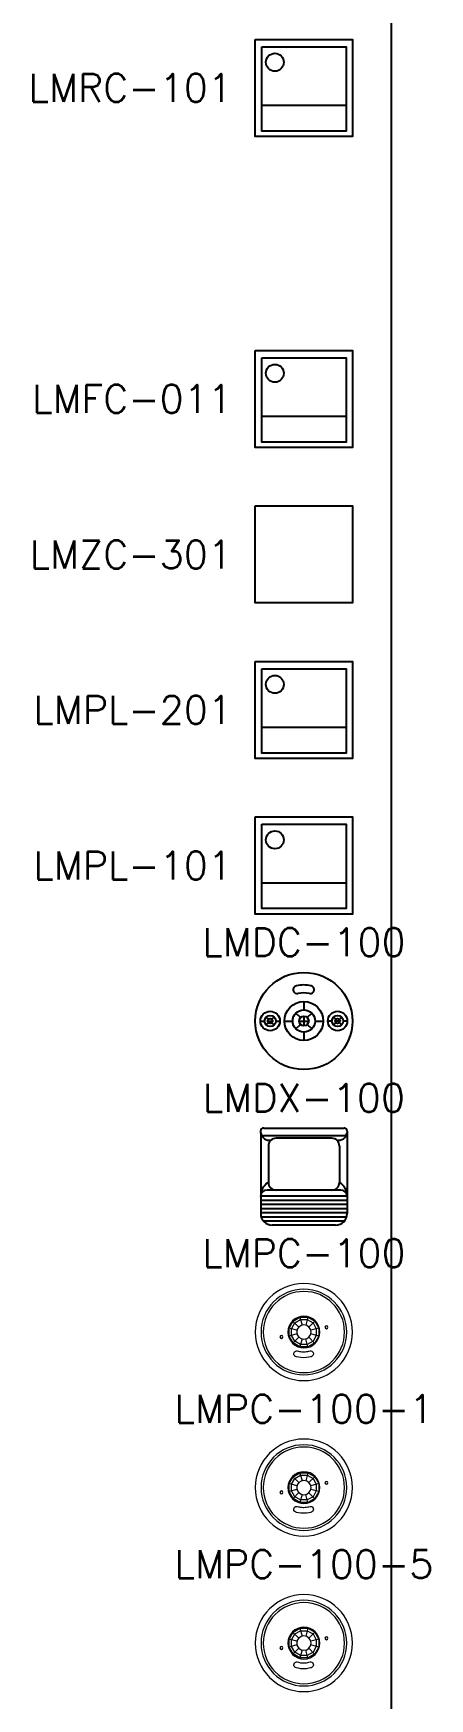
# Model space of a CAD drawing. Header units: inches. Extents: x -312 to 59, y -182 to 37.
# Drawn here: x -202.07 to -198.69, y -88.42 to -74.18 of the extents above; entities that cross this region are included whole.
import ezdxf

# ---------------------------------------------------------------- set-up
doc = ezdxf.new("R2010")
doc.units = ezdxf.units.IN
doc.header["$MEASUREMENT"] = 0
doc.set_wipeout_variables(frame=1)
doc.styles.add('ROMANS', font='ROMANS.shx')

# ---------------------------------------------------------------- blocks, each defined once
blk = doc.blocks.new('LMRC-101')
at = {"insert": (-0.615, 0), "char_height": 0.24, "width": 5.724, "attachment_point": 6, "style": 'ROMANS'}
blk.add_mtext('LMRC-101', dxfattribs=at)
blk.add_wipeout([(-0.415, 0.415), (0.415, 0.415), (0.415, -0.415), (-0.415, -0.415)])
blk.add_line((0.362, -0.15), (-0.359, -0.15))
for points in [[(-0.415, 0.415), (0.415, 0.415), (0.415, -0.415), (-0.415, -0.415)], [(-0.359, 0.352), (0.362, 0.352), (0.362, -0.369), (-0.359, -0.369)]]:
    blk.add_lwpolyline(points, close=True)
blk.add_circle((-0.248, 0.219), 0.0765)
blk = doc.blocks.new('LMFC-011')
at = {"insert": (-0.615, 0), "char_height": 0.24, "width": 5.724, "attachment_point": 6, "style": 'ROMANS'}
blk.add_mtext('LMFC-011', dxfattribs=at)
blk.add_wipeout([(-0.415, 0.415), (0.415, 0.415), (0.415, -0.415), (-0.415, -0.415)])
blk.add_line((0.362, -0.15), (-0.359, -0.15))
for points in [[(-0.415, 0.415), (0.415, 0.415), (0.415, -0.415), (-0.415, -0.415)], [(-0.359, 0.352), (0.362, 0.352), (0.362, -0.369), (-0.359, -0.369)]]:
    blk.add_lwpolyline(points, close=True)
blk.add_circle((-0.248, 0.219), 0.0765)
blk = doc.blocks.new('LMPL-201')
at = {"insert": (-0.615, 0), "char_height": 0.24, "width": 5.724, "attachment_point": 6, "style": 'ROMANS'}
blk.add_mtext('LMPL-201', dxfattribs=at)
blk.add_wipeout([(-0.415, 0.415), (0.415, 0.415), (0.415, -0.415), (-0.415, -0.415)])
blk.add_line((0.362, -0.15), (-0.359, -0.15))
for points in [[(-0.415, 0.415), (0.415, 0.415), (0.415, -0.415), (-0.415, -0.415)], [(-0.359, 0.352), (0.362, 0.352), (0.362, -0.369), (-0.359, -0.369)]]:
    blk.add_lwpolyline(points, close=True)
blk.add_circle((-0.248, 0.219), 0.0765)
blk = doc.blocks.new('LMPL-101')
at = {"insert": (-0.615, 0), "char_height": 0.24, "width": 5.724, "attachment_point": 6, "style": 'ROMANS'}
blk.add_mtext('LMPL-101', dxfattribs=at)
blk.add_wipeout([(-0.415, 0.415), (0.415, 0.415), (0.415, -0.415), (-0.415, -0.415)])
blk.add_line((0.362, -0.15), (-0.359, -0.15))
for points in [[(-0.415, 0.415), (0.415, 0.415), (0.415, -0.415), (-0.415, -0.415)], [(-0.359, 0.352), (0.362, 0.352), (0.362, -0.369), (-0.359, -0.369)]]:
    blk.add_lwpolyline(points, close=True)
blk.add_circle((-0.248, 0.219), 0.0765)
blk = doc.blocks.new('LMZC-301')
at = {"insert": (-0.615, 0), "char_height": 0.24, "width": 5.724, "attachment_point": 6, "style": 'ROMANS'}
blk.add_mtext('LMZC-301', dxfattribs=at)
blk.add_wipeout([(-0.415, 0.415), (0.415, 0.415), (0.415, -0.415), (-0.415, -0.415)])
blk.add_lwpolyline([(-0.415, 0.415), (0.415, 0.415), (0.415, -0.415), (-0.415, -0.415)], close=True)
blk = doc.blocks.new('LMDC-100')
at = {"insert": (0, 0.674), "char_height": 0.24, "width": 5.724, "attachment_point": 5, "style": 'ROMANS'}
blk.add_mtext('LMDC-100', dxfattribs=at)
blk.add_wipeout([(-0.415, 0.415), (0.415, 0.415), (0.415, -0.415), (-0.415, -0.415)])
for p, q in [((0, 0.166), (0, 0.096)), ((-0.372, 0), (-0.336, 0)), ((-0.303, 0.015), (-0.322, 0.034)), ((-0.309, 0), (-0.268, 0)), ((-0.274, 0.015), (-0.255, 0.034)), ((-0.241, 0), (-0.205, 0)), ((-0.166, 0), (-0.096, 0)), ((-0.029, 0.029), (-0.068, 0.068)), ((-0.041, 0), (0.041, 0)), ((0, 0.041), (0, -0.041)), ((0.029, 0.029), (0.068, 0.068)), ((0.096, 0), (0.166, 0)), ((0.241, 0), (0.205, 0)), ((0.274, 0.015), (0.255, 0.034)), ((0.309, 0), (0.268, 0)), ((0.303, 0.015), (0.322, 0.034)), ((0.372, 0), (0.336, 0)), ((-0.322, -0.034), (-0.303, -0.015)), ((-0.255, -0.034), (-0.274, -0.015)), ((-0.068, -0.068), (-0.029, -0.029)), ((0, -0.096), (0, -0.166)), ((0.068, -0.068), (0.029, -0.029)), ((0.255, -0.034), (0.274, -0.015)), ((0.322, -0.034), (0.303, -0.015))]:
    blk.add_line(p, q)
for centre, radius in [((0, 0), 0.415), ((0, 0), 0.166), ((-0.288, 0), 0.0831), ((-0.288, 0), 0.0479), ((-0.288, 0), 0.0206), ((0, 0), 0.0957), ((0, 0), 0.0411), ((0.288, 0), 0.0831), ((0.288, 0), 0.0479), ((0.288, 0), 0.0206)]:
    blk.add_circle(centre, radius)
for centre, radius, start, end in [((-0.057, 0.268), 0.034, 102.0348, 282.0348), ((0, 0), 0.308, 78.4169, 102.0348), ((0.055, 0.268), 0.034, 258.4169, 78.4169), ((0, 0), 0.24, 78.4169, 102.0348)]:
    blk.add_arc(centre, radius, start, end)
blk = doc.blocks.new('LMDX-100')
at = {"insert": (0, 0.674), "char_height": 0.24, "width": 5.724, "attachment_point": 5, "style": 'ROMANS'}
blk.add_mtext('LMDX-100', dxfattribs=at)
blk.add_wipeout([(-0.415, 0.415), (0.415, 0.415), (0.415, -0.415), (-0.415, -0.415)])
for p, q in [((-0.37, 0.388), (-0.37, 0.376)), ((-0.369, 0.373), (-0.369, -0.317)), ((-0.343, 0.415), (0.343, 0.415)), ((0.343, 0.349), (-0.343, 0.349)), ((0.238, 0.327), (-0.238, 0.327)), ((0.369, 0.373), (0.369, -0.317)), ((0.37, 0.388), (0.37, 0.376)), ((-0.303, 0.261), (-0.303, -0.05)), ((0.303, 0.261), (0.303, -0.05)), ((0.315, -0.116), (-0.315, -0.116)), ((0.369, -0.169), (-0.369, -0.169)), ((0.369, -0.205), (-0.369, -0.205)), ((0.369, -0.24), (-0.369, -0.24)), ((0.369, -0.276), (-0.369, -0.276)), ((0.369, -0.311), (-0.369, -0.311)), ((0.365, -0.347), (-0.365, -0.347)), ((0.345, -0.382), (-0.345, -0.382)), ((0.271, -0.415), (-0.271, -0.415))]:
    blk.add_line(p, q)
for centre, radius, start, end in [((-0.343, 0.388), 0.027, 90, 180), ((-0.343, 0.376), 0.027, 180, 270), ((-0.294, 0.386), 0.0762, 189.3383, 280.3118), ((-0.238, 0.261), 0.0657, 90, 180), ((0.238, 0.261), 0.0657, 0, 90), ((0.294, 0.386), 0.0762, 259.6882, 350.6617), ((0.343, 0.388), 0.027, 0, 90), ((0.343, 0.376), 0.027, 270, 0), ((-0.228, -0.17), 0.142, 122.1791, 180.2423), ((-0.315, -0.17), 0.0548, 90, 180), ((-0.238, -0.05), 0.0657, 180, 270), ((0.238, -0.05), 0.0657, 270, 0), ((0.228, -0.17), 0.142, 359.7577, 57.8209), ((0.315, -0.17), 0.0548, 0, 90), ((-0.271, -0.317), 0.0983, 180, 270), ((0.271, -0.317), 0.0983, 270, 0)]:
    blk.add_arc(centre, radius, start, end)
blk = doc.blocks.new('LMPC-100')
at = {"insert": (0, 0.674), "char_height": 0.24, "width": 5.724, "attachment_point": 5, "style": 'ROMANS'}
blk.add_mtext('LMPC-100', dxfattribs=at)
blk.add_wipeout([(-0.415, 0.415), (0.415, 0.415), (0.415, -0.415), (-0.415, -0.415)])
at = {"lineweight": 18}
for points in [[(-0.034, -0.127), (-0.093, -0.093), (-0.127, -0.034), (-0.127, 0.034), (-0.093, 0.093), (-0.034, 0.127), (0.034, 0.127), (0.093, 0.093), (0.127, 0.034), (0.127, -0.034), (0.093, -0.093), (0.034, -0.127), (-0.034, -0.127)], [(-0.059, 0.016), (-0.127, 0.034)], [(-0.028, -0.106), (-0.078, -0.078), (-0.106, -0.028), (-0.106, 0.028), (-0.078, 0.078), (-0.028, 0.106), (0.028, 0.106), (0.078, 0.078), (0.106, 0.028), (0.106, -0.028), (0.078, -0.078), (0.028, -0.106), (-0.028, -0.106)], [(-0.094, 0.091), (-0.043, 0.043)], [(-0.034, 0.127), (-0.016, 0.059)], [(0.034, 0.127), (0.016, 0.059)], [(0.093, 0.093), (0.043, 0.043)], [(0.127, 0.034), (0.059, 0.016)], [(-0.059, -0.016), (-0.127, -0.034)], [(-0.043, -0.043), (-0.093, -0.093)], [(-0.016, -0.059), (-0.034, -0.127)], [(0.092, -0.094), (0.043, -0.044)], [(0.127, -0.034), (0.059, -0.016)]]:
    blk.add_lwpolyline(points, dxfattribs=at)
for points, knots in [([(0.415, 0), (0.415, -0.229), (0.229, -0.415), (0, -0.415), (-0.229, -0.415), (-0.415, -0.229), (-0.415, 0), (-0.415, 0.229), (-0.229, 0.415), (0, 0.415), (0.229, 0.415), (0.415, 0.229), (0.415, 0)], [0, 0, 0, 0, 1, 1, 1, 2, 2, 2, 3, 3, 3, 4, 4, 4, 4]), ([(0.366, 0), (0.366, -0.202), (0.202, -0.366), (0, -0.366), (-0.202, -0.366), (-0.366, -0.202), (-0.366, 0), (-0.366, 0.202), (-0.202, 0.366), (0, 0.366), (0.202, 0.366), (0.366, 0.202), (0.366, 0)], [0, 0, 0, 0, 1, 1, 1, 2, 2, 2, 3, 3, 3, 4, 4, 4, 4]), ([(0.347, 0), (0.347, -0.192), (0.192, -0.347), (0, -0.347), (-0.192, -0.347), (-0.347, -0.192), (-0.347, 0), (-0.347, 0.192), (-0.192, 0.347), (0, 0.347), (0.192, 0.347), (0.347, 0.192), (0.347, 0)], [0, 0, 0, 0, 1, 1, 1, 2, 2, 2, 3, 3, 3, 4, 4, 4, 4]), ([(0.136, 0), (0.136, -0.075), (0.075, -0.136), (0, -0.136), (-0.075, -0.136), (-0.136, -0.075), (-0.136, 0), (-0.136, 0.075), (-0.075, 0.136), (0, 0.136), (0.075, 0.136), (0.136, 0.075), (0.136, 0)], [0, 0, 0, 0, 1, 1, 1, 2, 2, 2, 3, 3, 3, 4, 4, 4, 4]), ([(0.061, 0), (0.061, -0.034), (0.034, -0.061), (0, -0.061), (-0.034, -0.061), (-0.061, -0.034), (-0.061, 0), (-0.061, 0.034), (-0.034, 0.061), (0, 0.061), (0.034, 0.061), (0.061, 0.034), (0.061, 0)], [0, 0, 0, 0, 1, 1, 1, 2, 2, 2, 3, 3, 3, 4, 4, 4, 4]), ([(0.18, 0.041), (0.18, 0.048), (0.185, 0.053), (0.192, 0.053), (0.199, 0.053), (0.205, 0.048), (0.205, 0.041), (0.205, 0.034), (0.199, 0.029), (0.192, 0.029), (0.185, 0.029), (0.18, 0.034), (0.18, 0.041)], [0, 0, 0, 0, 1, 1, 1, 2, 2, 2, 3, 3, 3, 4, 4, 4, 4]), ([(-0.18, -0.041), (-0.18, -0.048), (-0.185, -0.054), (-0.192, -0.054), (-0.199, -0.054), (-0.205, -0.048), (-0.205, -0.041), (-0.205, -0.034), (-0.199, -0.029), (-0.192, -0.029), (-0.185, -0.029), (-0.18, -0.034), (-0.18, -0.041)], [0, 0, 0, 0, 1, 1, 1, 2, 2, 2, 3, 3, 3, 4, 4, 4, 4]), ([(-0.18, -0.041), (-0.18, -0.048), (-0.185, -0.054), (-0.192, -0.054), (-0.199, -0.054), (-0.205, -0.048), (-0.205, -0.041), (-0.205, -0.034), (-0.199, -0.029), (-0.192, -0.029), (-0.185, -0.029), (-0.18, -0.034), (-0.18, -0.041)], [0, 0, 0, 0, 1, 1, 1, 2, 2, 2, 3, 3, 3, 4, 4, 4, 4]), ([(-0.002, -0.22), (0.03, -0.22), (0.063, -0.211), (0.063, -0.211), (0.063, -0.211), (0.065, -0.209), (0.065, -0.209), (0.074, -0.206), (0.081, -0.197), (0.081, -0.186), (0.081, -0.172), (0.071, -0.161), (0.058, -0.161), (0.058, -0.161), (0.051, -0.161), (0.042, -0.164), (0.033, -0.167), (0.015, -0.169), (0, -0.169), (0, -0.169), (-0.005, -0.169), (-0.005, -0.169), (-0.02, -0.169), (-0.038, -0.167), (-0.047, -0.164), (-0.056, -0.161), (-0.063, -0.161), (-0.063, -0.161), (-0.075, -0.161), (-0.086, -0.172), (-0.086, -0.186), (-0.086, -0.197), (-0.079, -0.206), (-0.07, -0.209), (-0.07, -0.209), (-0.068, -0.211), (-0.068, -0.211), (-0.068, -0.211), (-0.035, -0.22), (-0.002, -0.22)], [0, 0, 0, 0, 1, 1, 1, 2, 2, 2, 3, 3, 3, 4, 4, 4, 5, 5, 5, 6, 6, 6, 7, 7, 7, 8, 8, 8, 9, 9, 9, 10, 10, 10, 11, 11, 11, 12, 12, 12, 13, 13, 13, 13])]:
    blk.add_open_spline(points, degree=3, knots=knots, dxfattribs=at)
blk.add_open_spline([(0.034, -0.127), (0.034, -0.125), (0.016, -0.059), (0.016, -0.059)], degree=3, dxfattribs=at)
blk = doc.blocks.new('LMPC-100-1')
at = {"insert": (0, 0.674), "char_height": 0.24, "width": 5.724, "attachment_point": 5, "style": 'ROMANS'}
blk.add_mtext('LMPC-100-1', dxfattribs=at)
blk.add_wipeout([(-0.415, 0.415), (0.415, 0.415), (0.415, -0.415), (-0.415, -0.415)])
at = {"lineweight": 18}
for points in [[(-0.034, -0.127), (-0.093, -0.093), (-0.127, -0.034), (-0.127, 0.034), (-0.093, 0.093), (-0.034, 0.127), (0.034, 0.127), (0.093, 0.093), (0.127, 0.034), (0.127, -0.034), (0.093, -0.093), (0.034, -0.127), (-0.034, -0.127)], [(-0.059, 0.016), (-0.127, 0.034)], [(-0.028, -0.106), (-0.078, -0.078), (-0.106, -0.028), (-0.106, 0.028), (-0.078, 0.078), (-0.028, 0.106), (0.028, 0.106), (0.078, 0.078), (0.106, 0.028), (0.106, -0.028), (0.078, -0.078), (0.028, -0.106), (-0.028, -0.106)], [(-0.094, 0.091), (-0.043, 0.043)], [(-0.034, 0.127), (-0.016, 0.059)], [(0.034, 0.127), (0.016, 0.059)], [(0.093, 0.093), (0.043, 0.043)], [(0.127, 0.034), (0.059, 0.016)], [(-0.059, -0.016), (-0.127, -0.034)], [(-0.043, -0.043), (-0.093, -0.093)], [(-0.016, -0.059), (-0.034, -0.127)], [(0.092, -0.094), (0.043, -0.044)], [(0.127, -0.034), (0.059, -0.016)]]:
    blk.add_lwpolyline(points, dxfattribs=at)
for points, knots in [([(0.415, 0), (0.415, -0.229), (0.229, -0.415), (0, -0.415), (-0.229, -0.415), (-0.415, -0.229), (-0.415, 0), (-0.415, 0.229), (-0.229, 0.415), (0, 0.415), (0.229, 0.415), (0.415, 0.229), (0.415, 0)], [0, 0, 0, 0, 1, 1, 1, 2, 2, 2, 3, 3, 3, 4, 4, 4, 4]), ([(0.366, 0), (0.366, -0.202), (0.202, -0.366), (0, -0.366), (-0.202, -0.366), (-0.366, -0.202), (-0.366, 0), (-0.366, 0.202), (-0.202, 0.366), (0, 0.366), (0.202, 0.366), (0.366, 0.202), (0.366, 0)], [0, 0, 0, 0, 1, 1, 1, 2, 2, 2, 3, 3, 3, 4, 4, 4, 4]), ([(0.347, 0), (0.347, -0.192), (0.192, -0.347), (0, -0.347), (-0.192, -0.347), (-0.347, -0.192), (-0.347, 0), (-0.347, 0.192), (-0.192, 0.347), (0, 0.347), (0.192, 0.347), (0.347, 0.192), (0.347, 0)], [0, 0, 0, 0, 1, 1, 1, 2, 2, 2, 3, 3, 3, 4, 4, 4, 4]), ([(0.136, 0), (0.136, -0.075), (0.075, -0.136), (0, -0.136), (-0.075, -0.136), (-0.136, -0.075), (-0.136, 0), (-0.136, 0.075), (-0.075, 0.136), (0, 0.136), (0.075, 0.136), (0.136, 0.075), (0.136, 0)], [0, 0, 0, 0, 1, 1, 1, 2, 2, 2, 3, 3, 3, 4, 4, 4, 4]), ([(0.061, 0), (0.061, -0.034), (0.034, -0.061), (0, -0.061), (-0.034, -0.061), (-0.061, -0.034), (-0.061, 0), (-0.061, 0.034), (-0.034, 0.061), (0, 0.061), (0.034, 0.061), (0.061, 0.034), (0.061, 0)], [0, 0, 0, 0, 1, 1, 1, 2, 2, 2, 3, 3, 3, 4, 4, 4, 4]), ([(0.18, 0.041), (0.18, 0.048), (0.185, 0.053), (0.192, 0.053), (0.199, 0.053), (0.205, 0.048), (0.205, 0.041), (0.205, 0.034), (0.199, 0.029), (0.192, 0.029), (0.185, 0.029), (0.18, 0.034), (0.18, 0.041)], [0, 0, 0, 0, 1, 1, 1, 2, 2, 2, 3, 3, 3, 4, 4, 4, 4]), ([(-0.18, -0.041), (-0.18, -0.048), (-0.185, -0.054), (-0.192, -0.054), (-0.199, -0.054), (-0.205, -0.048), (-0.205, -0.041), (-0.205, -0.034), (-0.199, -0.029), (-0.192, -0.029), (-0.185, -0.029), (-0.18, -0.034), (-0.18, -0.041)], [0, 0, 0, 0, 1, 1, 1, 2, 2, 2, 3, 3, 3, 4, 4, 4, 4]), ([(-0.18, -0.041), (-0.18, -0.048), (-0.185, -0.054), (-0.192, -0.054), (-0.199, -0.054), (-0.205, -0.048), (-0.205, -0.041), (-0.205, -0.034), (-0.199, -0.029), (-0.192, -0.029), (-0.185, -0.029), (-0.18, -0.034), (-0.18, -0.041)], [0, 0, 0, 0, 1, 1, 1, 2, 2, 2, 3, 3, 3, 4, 4, 4, 4]), ([(-0.002, -0.22), (0.03, -0.22), (0.063, -0.211), (0.063, -0.211), (0.063, -0.211), (0.065, -0.209), (0.065, -0.209), (0.074, -0.206), (0.081, -0.197), (0.081, -0.186), (0.081, -0.172), (0.071, -0.161), (0.058, -0.161), (0.058, -0.161), (0.051, -0.161), (0.042, -0.164), (0.033, -0.167), (0.015, -0.169), (0, -0.169), (0, -0.169), (-0.005, -0.169), (-0.005, -0.169), (-0.02, -0.169), (-0.038, -0.167), (-0.047, -0.164), (-0.056, -0.161), (-0.063, -0.161), (-0.063, -0.161), (-0.075, -0.161), (-0.086, -0.172), (-0.086, -0.186), (-0.086, -0.197), (-0.079, -0.206), (-0.07, -0.209), (-0.07, -0.209), (-0.068, -0.211), (-0.068, -0.211), (-0.068, -0.211), (-0.035, -0.22), (-0.002, -0.22)], [0, 0, 0, 0, 1, 1, 1, 2, 2, 2, 3, 3, 3, 4, 4, 4, 5, 5, 5, 6, 6, 6, 7, 7, 7, 8, 8, 8, 9, 9, 9, 10, 10, 10, 11, 11, 11, 12, 12, 12, 13, 13, 13, 13])]:
    blk.add_open_spline(points, degree=3, knots=knots, dxfattribs=at)
blk.add_open_spline([(0.034, -0.127), (0.034, -0.125), (0.016, -0.059), (0.016, -0.059)], degree=3, dxfattribs=at)
blk = doc.blocks.new('LMPC-100-5')
at = {"insert": (0, 0.674), "char_height": 0.24, "width": 5.724, "attachment_point": 5, "style": 'ROMANS'}
blk.add_mtext('LMPC-100-5', dxfattribs=at)
blk.add_wipeout([(-0.415, 0.415), (0.415, 0.415), (0.415, -0.415), (-0.415, -0.415)])
at = {"lineweight": 18}
for points in [[(-0.034, -0.127), (-0.093, -0.093), (-0.127, -0.034), (-0.127, 0.034), (-0.093, 0.093), (-0.034, 0.127), (0.034, 0.127), (0.093, 0.093), (0.127, 0.034), (0.127, -0.034), (0.093, -0.093), (0.034, -0.127), (-0.034, -0.127)], [(-0.059, 0.016), (-0.127, 0.034)], [(-0.028, -0.106), (-0.078, -0.078), (-0.106, -0.028), (-0.106, 0.028), (-0.078, 0.078), (-0.028, 0.106), (0.028, 0.106), (0.078, 0.078), (0.106, 0.028), (0.106, -0.028), (0.078, -0.078), (0.028, -0.106), (-0.028, -0.106)], [(-0.094, 0.091), (-0.043, 0.043)], [(-0.034, 0.127), (-0.016, 0.059)], [(0.034, 0.127), (0.016, 0.059)], [(0.093, 0.093), (0.043, 0.043)], [(0.127, 0.034), (0.059, 0.016)], [(-0.059, -0.016), (-0.127, -0.034)], [(-0.043, -0.043), (-0.093, -0.093)], [(-0.016, -0.059), (-0.034, -0.127)], [(0.092, -0.094), (0.043, -0.044)], [(0.127, -0.034), (0.059, -0.016)]]:
    blk.add_lwpolyline(points, dxfattribs=at)
for points, knots in [([(0.415, 0), (0.415, -0.229), (0.229, -0.415), (0, -0.415), (-0.229, -0.415), (-0.415, -0.229), (-0.415, 0), (-0.415, 0.229), (-0.229, 0.415), (0, 0.415), (0.229, 0.415), (0.415, 0.229), (0.415, 0)], [0, 0, 0, 0, 1, 1, 1, 2, 2, 2, 3, 3, 3, 4, 4, 4, 4]), ([(0.366, 0), (0.366, -0.202), (0.202, -0.366), (0, -0.366), (-0.202, -0.366), (-0.366, -0.202), (-0.366, 0), (-0.366, 0.202), (-0.202, 0.366), (0, 0.366), (0.202, 0.366), (0.366, 0.202), (0.366, 0)], [0, 0, 0, 0, 1, 1, 1, 2, 2, 2, 3, 3, 3, 4, 4, 4, 4]), ([(0.347, 0), (0.347, -0.192), (0.192, -0.347), (0, -0.347), (-0.192, -0.347), (-0.347, -0.192), (-0.347, 0), (-0.347, 0.192), (-0.192, 0.347), (0, 0.347), (0.192, 0.347), (0.347, 0.192), (0.347, 0)], [0, 0, 0, 0, 1, 1, 1, 2, 2, 2, 3, 3, 3, 4, 4, 4, 4]), ([(0.136, 0), (0.136, -0.075), (0.075, -0.136), (0, -0.136), (-0.075, -0.136), (-0.136, -0.075), (-0.136, 0), (-0.136, 0.075), (-0.075, 0.136), (0, 0.136), (0.075, 0.136), (0.136, 0.075), (0.136, 0)], [0, 0, 0, 0, 1, 1, 1, 2, 2, 2, 3, 3, 3, 4, 4, 4, 4]), ([(0.061, 0), (0.061, -0.034), (0.034, -0.061), (0, -0.061), (-0.034, -0.061), (-0.061, -0.034), (-0.061, 0), (-0.061, 0.034), (-0.034, 0.061), (0, 0.061), (0.034, 0.061), (0.061, 0.034), (0.061, 0)], [0, 0, 0, 0, 1, 1, 1, 2, 2, 2, 3, 3, 3, 4, 4, 4, 4]), ([(0.18, 0.041), (0.18, 0.048), (0.185, 0.053), (0.192, 0.053), (0.199, 0.053), (0.205, 0.048), (0.205, 0.041), (0.205, 0.034), (0.199, 0.029), (0.192, 0.029), (0.185, 0.029), (0.18, 0.034), (0.18, 0.041)], [0, 0, 0, 0, 1, 1, 1, 2, 2, 2, 3, 3, 3, 4, 4, 4, 4]), ([(-0.18, -0.041), (-0.18, -0.048), (-0.185, -0.054), (-0.192, -0.054), (-0.199, -0.054), (-0.205, -0.048), (-0.205, -0.041), (-0.205, -0.034), (-0.199, -0.029), (-0.192, -0.029), (-0.185, -0.029), (-0.18, -0.034), (-0.18, -0.041)], [0, 0, 0, 0, 1, 1, 1, 2, 2, 2, 3, 3, 3, 4, 4, 4, 4]), ([(-0.18, -0.041), (-0.18, -0.048), (-0.185, -0.054), (-0.192, -0.054), (-0.199, -0.054), (-0.205, -0.048), (-0.205, -0.041), (-0.205, -0.034), (-0.199, -0.029), (-0.192, -0.029), (-0.185, -0.029), (-0.18, -0.034), (-0.18, -0.041)], [0, 0, 0, 0, 1, 1, 1, 2, 2, 2, 3, 3, 3, 4, 4, 4, 4]), ([(-0.002, -0.22), (0.03, -0.22), (0.063, -0.211), (0.063, -0.211), (0.063, -0.211), (0.065, -0.209), (0.065, -0.209), (0.074, -0.206), (0.081, -0.197), (0.081, -0.186), (0.081, -0.172), (0.071, -0.161), (0.058, -0.161), (0.058, -0.161), (0.051, -0.161), (0.042, -0.164), (0.033, -0.167), (0.015, -0.169), (0, -0.169), (0, -0.169), (-0.005, -0.169), (-0.005, -0.169), (-0.02, -0.169), (-0.038, -0.167), (-0.047, -0.164), (-0.056, -0.161), (-0.063, -0.161), (-0.063, -0.161), (-0.075, -0.161), (-0.086, -0.172), (-0.086, -0.186), (-0.086, -0.197), (-0.079, -0.206), (-0.07, -0.209), (-0.07, -0.209), (-0.068, -0.211), (-0.068, -0.211), (-0.068, -0.211), (-0.035, -0.22), (-0.002, -0.22)], [0, 0, 0, 0, 1, 1, 1, 2, 2, 2, 3, 3, 3, 4, 4, 4, 5, 5, 5, 6, 6, 6, 7, 7, 7, 8, 8, 8, 9, 9, 9, 10, 10, 10, 11, 11, 11, 12, 12, 12, 13, 13, 13, 13])]:
    blk.add_open_spline(points, degree=3, knots=knots, dxfattribs=at)
blk.add_open_spline([(0.034, -0.127), (0.034, -0.125), (0.016, -0.059), (0.016, -0.059)], degree=3, dxfattribs=at)

msp = doc.modelspace()

# ---------------------------------------------------------------- linework, layer by layer
at = {"color": 1}
msp.add_line((-199.01352, -181.78912), (-199.01352, -29.38403), dxfattribs=at)

# ---------------------------------------------------------------- block references
for name, p in [('LMRC-101', (-199.76159, -74.64323)), ('LMFC-011', (-199.76159, -77.30323)), ('LMZC-301', (-199.76159, -78.63323)), ('LMPL-201', (-199.76159, -79.96323)), ('LMPL-101', (-199.76159, -81.29323))]:
    msp.add_blockref(name, p)

# ---------------------------------------------------------------- next in the draw order: block references
for name, p in [('LMDC-100', (-199.76159, -82.62323)), ('LMDX-100', (-199.76159, -83.95323)), ('LMPC-100', (-199.76159, -85.28323)), ('LMPC-100-1', (-199.76159, -86.61323)), ('LMPC-100-5', (-199.76159, -87.94323))]:
    msp.add_blockref(name, p)

doc.saveas('drawing.dxf')
